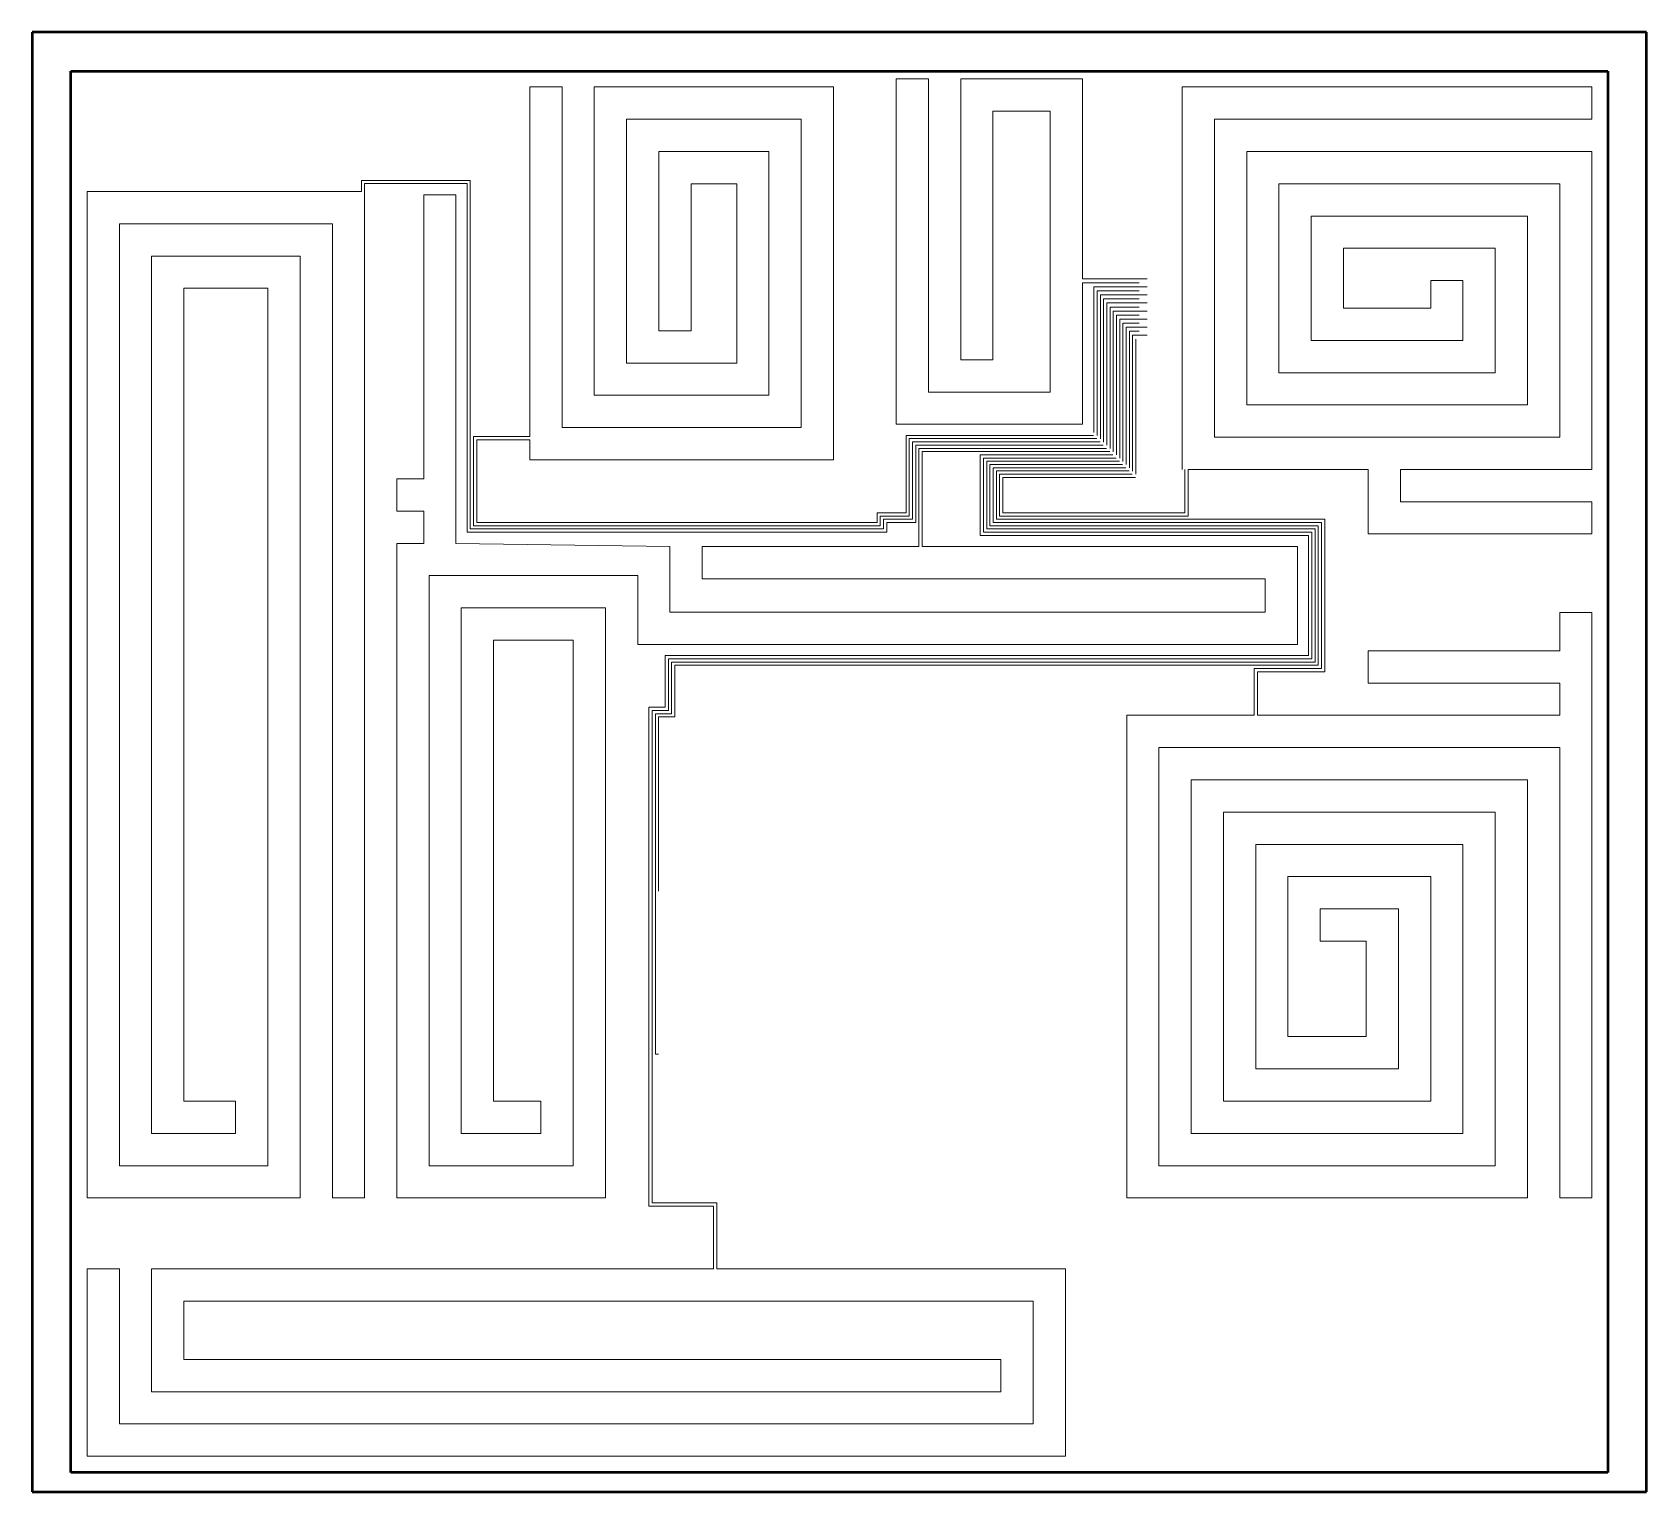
# Model space of a CAD drawing. Header units: millimetres. Extents: x -6551 to 3459, y -6385 to 2662.
import ezdxf

# ---------------------------------------------------------------- set-up
doc = ezdxf.new("R2010")
doc.units = ezdxf.units.MM
doc.layers.add('A-DETL-THIN', color=151, linetype='Continuous', lineweight=18)
doc.layers.add('A-WALL', color=113, linetype='Continuous', lineweight=18)

msp = doc.modelspace()

# ---------------------------------------------------------------- linework, layer by layer
at = {"layer": 'A-DETL-THIN'}
for p, q in [((-3266, 2323), (-3466, 2323)), ((-3466, 2323), (-3466, 156)), ((-3266, 212), (-3266, 2323)), ((-1583, 2323), (-3066, 2323)), ((-3066, 2323), (-3066, 412)), ((-1583, 12), (-1583, 2323)), ((-1194, 232), (-1194, 2373)), ((-1194, 2373), (-994, 2373)), ((-994, 2373), (-994, 432)), ((-794, 632), (-794, 2373)), ((-794, 2373), (-39, 2373)), ((-39, 2373), (-39, 1134)), ((3120, 2323), (579, 2323)), ((579, 2323), (579, -48)), ((3120, 2123), (3120, 2323)), ((-2866, 612), (-2866, 2123)), ((-2866, 2123), (-1783, 2123)), ((-1783, 2123), (-1783, 212)), ((-239, 2173), (-594, 2173)), ((-594, 2173), (-594, 632)), ((-239, 432), (-239, 2173)), ((779, 152), (779, 2123)), ((779, 2123), (3120, 2123)), ((-1983, 1923), (-2666, 1923)), ((-2666, 1923), (-2666, 812)), ((-1983, 412), (-1983, 1923)), ((3120, 1923), (979, 1923)), ((979, 1923), (979, 352)), ((3120, -48), (3120, 1923)), ((-3835, 1744), (-4510, 1744)), ((-4510, 1744), (-4510, 1675)), ((-3855, 1724), (-4490, 1724)), ((-4490, 1724), (-4490, 1675)), ((-3855, -437), (-3855, 1724)), ((-3835, -417), (-3835, 1744)), ((-2466, 812), (-2466, 1723)), ((-2466, 1723), (-2183, 1723)), ((-2183, 1723), (-2183, 612)), ((1179, 552), (1179, 1723)), ((1179, 1723), (2920, 1723)), ((2920, 1723), (2920, 152)), ((-4510, 1675), (-6211, 1675)), ((-6211, 1675), (-6211, -4564)), ((-4490, -4564), (-4490, 1675)), ((-3924, 1655), (-4124, 1655)), ((-4124, 1655), (-4124, -106)), ((-3924, -506), (-3924, 1655)), ((2720, 1523), (1379, 1523)), ((1379, 1523), (1379, 752)), ((2720, 352), (2720, 1523)), ((-6011, -4364), (-6011, 1475)), ((-6011, 1475), (-4690, 1475)), ((-4690, 1475), (-4690, -4564)), ((1579, 952), (1579, 1323)), ((1579, 1323), (2520, 1323)), ((2520, 1323), (2520, 552)), ((-4890, 1275), (-5811, 1275)), ((-5811, 1275), (-5811, -4164)), ((-4890, -4564), (-4890, 1275)), ((362, 1134), (-39, 1134)), ((312, 1109), (-39, 1109)), ((-39, 1109), (-39, 232)), ((2320, 1123), (2120, 1123)), ((2120, 1123), (2120, 952)), ((2320, 752), (2320, 1123)), ((-5611, -3964), (-5611, 1075)), ((-5611, 1075), (-5090, 1075)), ((-5090, 1075), (-5090, -4364)), ((362, 1084), (32, 1084)), ((32, 1084), (32, 182)), ((312, 1059), (52, 1059)), ((52, 1059), (52, 162)), ((362, 1034), (72, 1034)), ((72, 1034), (72, 142)), ((312, 1009), (92, 1009)), ((92, 1009), (92, 122)), ((362, 984), (112, 984)), ((112, 984), (112, 102)), ((312, 959), (132, 959)), ((132, 959), (132, 82)), ((362, 934), (152, 934)), ((152, 934), (152, 62)), ((312, 909), (172, 909)), ((172, 909), (172, 42)), ((2120, 952), (1579, 952)), ((-2666, 812), (-2466, 812)), ((362, 884), (192, 884)), ((192, 884), (192, 22)), ((312, 859), (212, 859)), ((212, 859), (212, 2)), ((362, 834), (232, 834)), ((232, 834), (232, -18)), ((312, 809), (252, 809)), ((252, 809), (252, -38)), ((362, 784), (272, 784)), ((272, 784), (272, -58)), ((292, 759), (292, -78)), ((1379, 752), (2320, 752)), ((-2183, 612), (-2866, 612)), ((-594, 632), (-794, 632)), ((2520, 552), (1179, 552)), ((-3066, 412), (-1983, 412)), ((-994, 432), (-239, 432)), ((979, 352), (2720, 352)), ((-1783, 212), (-3266, 212)), ((-39, 232), (-1194, 232)), ((-3815, -397), (-3815, 156)), ((-3815, 156), (-3466, 156)), ((-3795, -377), (-3795, 136)), ((-3795, 136), (-3466, 136)), ((-3466, 136), (-3466, 12)), ((30, 163), (-1133, 163)), ((-1133, 163), (-1133, -317)), ((50, 143), (-1113, 143)), ((-1113, 143), (-1113, -337)), ((70, 123), (-1093, 123)), ((-1093, 123), (-1093, -357)), ((90, 103), (-1073, 103)), ((-1073, 103), (-1073, -377)), ((2920, 152), (779, 152)), ((-3466, 12), (-1583, 12)), ((110, 83), (-1053, 83)), ((-1053, 83), (-1053, -526)), ((130, 63), (-1033, 63)), ((-1033, 63), (-1033, -526)), ((150, 43), (-673, 43)), ((-673, 43), (-673, -457)), ((170, 23), (-653, 23)), ((-653, 23), (-653, -437)), ((190, 3), (-633, 3)), ((-633, 3), (-633, -417)), ((210, -17), (-613, -17)), ((-613, -17), (-613, -397)), ((230, -37), (-593, -37)), ((-593, -37), (-593, -377)), ((250, -57), (-573, -57)), ((-573, -57), (-573, -357)), ((270, -77), (-553, -77)), ((-553, -77), (-553, -337)), ((290, -97), (-533, -97)), ((-533, -97), (-533, -317)), ((596, -317), (596, -48)), ((616, -337), (616, -48)), ((616, -48), (1732, -48)), ((1732, -48), (1732, -448)), ((1932, -248), (1932, -48)), ((1932, -48), (3120, -48)), ((-4124, -106), (-4291, -106)), ((-4291, -106), (-4291, -306)), ((3120, -248), (1932, -248)), ((3120, -448), (3120, -248)), ((-4291, -306), (-4124, -306)), ((-4124, -306), (-4124, -506)), ((-1293, -397), (-3815, -397)), ((-1313, -377), (-3795, -377)), ((-1133, -317), (-1313, -317)), ((-1313, -317), (-1313, -377)), ((-1113, -337), (-1293, -337)), ((-1293, -337), (-1293, -397)), ((-1093, -357), (-1273, -357)), ((-1273, -357), (-1273, -417)), ((-1073, -377), (-1253, -377)), ((-1253, -377), (-1253, -437)), ((-613, -397), (1423, -397)), ((-593, -377), (1443, -377)), ((-573, -357), (1463, -357)), ((-553, -337), (616, -337)), ((-533, -317), (596, -317)), ((1423, -397), (1423, -1262)), ((1443, -377), (1443, -1282)), ((1463, -357), (1463, -1302)), ((-1253, -437), (-3855, -437)), ((-1273, -417), (-3835, -417)), ((-673, -457), (1363, -457)), ((-653, -437), (1383, -437)), ((-633, -417), (1403, -417)), ((1363, -457), (1363, -1202)), ((1383, -437), (1383, -1222)), ((1403, -417), (1403, -1242)), ((1732, -448), (3120, -448)), ((-4124, -506), (-4291, -506)), ((-4291, -506), (-4291, -4564)), ((-2597, -526), (-3924, -506)), ((-2597, -933), (-2597, -526)), ((-1053, -526), (-2397, -526)), ((-2397, -526), (-2397, -726)), ((1294, -526), (-1033, -526)), ((1294, -1133), (1294, -526)), ((-4091, -4364), (-4091, -706)), ((-4091, -706), (-2797, -706)), ((-2797, -706), (-2797, -1133)), ((-2397, -726), (1094, -726)), ((1094, -726), (1094, -933)), ((-2997, -906), (-3891, -906)), ((-3891, -906), (-3891, -4164)), ((-2997, -4564), (-2997, -906)), ((1094, -933), (-2597, -933)), ((3120, -934), (2920, -934)), ((2920, -934), (2920, -1172)), ((3120, -4564), (3120, -934)), ((-3691, -3964), (-3691, -1106)), ((-3691, -1106), (-3197, -1106)), ((-3197, -1106), (-3197, -4364)), ((-2797, -1133), (1294, -1133)), ((2920, -1172), (1732, -1172)), ((1732, -1172), (1732, -1372)), ((1363, -1202), (-2627, -1202)), ((-2627, -1202), (-2627, -1522)), ((1383, -1222), (-2607, -1222)), ((-2607, -1222), (-2607, -1542)), ((1403, -1242), (-2587, -1242)), ((-2587, -1242), (-2587, -1562)), ((1423, -1262), (-2567, -1262)), ((-2567, -1262), (-2567, -1582)), ((1443, -1282), (1026, -1282)), ((1026, -1282), (1026, -1572)), ((1463, -1302), (1046, -1302)), ((1046, -1302), (1046, -1572)), ((1732, -1372), (2920, -1372)), ((2920, -1372), (2920, -1572)), ((-2627, -1522), (-2727, -1522)), ((-2727, -1522), (-2727, -4614)), ((-2607, -1542), (-2707, -1542)), ((-2707, -1542), (-2707, -4594)), ((-2587, -1562), (-2687, -1562)), ((-2687, -1562), (-2687, -3672)), ((-2567, -1582), (-2667, -1582)), ((-2667, -1582), (-2667, -2662)), ((1026, -1572), (235, -1572)), ((235, -1572), (235, -4564)), ((2920, -1572), (1046, -1572)), ((435, -4364), (435, -1772)), ((435, -1772), (2920, -1772)), ((2920, -1772), (2920, -4564)), ((2720, -1972), (635, -1972)), ((635, -1972), (635, -4164)), ((2720, -4564), (2720, -1972)), ((835, -3964), (835, -2172)), ((835, -2172), (2520, -2172)), ((2520, -2172), (2520, -4364)), ((2320, -2372), (1035, -2372)), ((1035, -2372), (1035, -3764)), ((2320, -4164), (2320, -2372)), ((1235, -3564), (1235, -2572)), ((1235, -2572), (2120, -2572)), ((2120, -2572), (2120, -3964)), ((1920, -2772), (1435, -2772)), ((1435, -2772), (1435, -2972)), ((1920, -3764), (1920, -2772)), ((1435, -2972), (1720, -2972)), ((1720, -2972), (1720, -3564)), ((1720, -3564), (1235, -3564)), ((-2687, -3672), (-2667, -3672)), ((1035, -3764), (1920, -3764)), ((-5290, -3964), (-5611, -3964)), ((-5290, -4164), (-5290, -3964)), ((-3397, -3964), (-3691, -3964)), ((-3397, -4164), (-3397, -3964)), ((2120, -3964), (835, -3964)), ((-5811, -4164), (-5290, -4164)), ((-3891, -4164), (-3397, -4164)), ((635, -4164), (2320, -4164)), ((-5090, -4364), (-6011, -4364)), ((-3197, -4364), (-4091, -4364)), ((2520, -4364), (435, -4364)), ((-6211, -4564), (-4890, -4564)), ((-4690, -4564), (-4490, -4564)), ((-4291, -4564), (-2997, -4564)), ((-2707, -4594), (-2307, -4594)), ((-2307, -4594), (-2307, -5003)), ((235, -4564), (2720, -4564)), ((2920, -4564), (3120, -4564)), ((-2727, -4614), (-2327, -4614)), ((-2327, -4614), (-2327, -5003)), ((-6011, -5003), (-6211, -5003)), ((-6211, -5003), (-6211, -6165)), ((-6011, -5965), (-6011, -5003)), ((-2327, -5003), (-5811, -5003)), ((-5811, -5003), (-5811, -5765)), ((-145, -5003), (-2307, -5003)), ((-145, -6165), (-145, -5003)), ((-5611, -5565), (-5611, -5203)), ((-5611, -5203), (-345, -5203)), ((-345, -5203), (-345, -5965)), ((-545, -5565), (-5611, -5565)), ((-545, -5765), (-545, -5565)), ((-5811, -5765), (-545, -5765)), ((-345, -5965), (-6011, -5965)), ((-6211, -6165), (-145, -6165))]:
    msp.add_line(p, q, dxfattribs=at)
at = {"layer": 'A-WALL', "lineweight": 50}
for p, q in [((-6551, 2662), (-6551, -6385)), ((3459, 2662), (-6551, 2662)), ((3459, -6385), (3459, 2662)), ((-6311, -6265), (-6311, 2422)), ((-6311, 2422), (3219, 2422)), ((3219, 2422), (3219, -6265)), ((3219, -6265), (-6311, -6265)), ((-6551, -6385), (3459, -6385))]:
    msp.add_line(p, q, dxfattribs=at)

doc.saveas('drawing.dxf')
